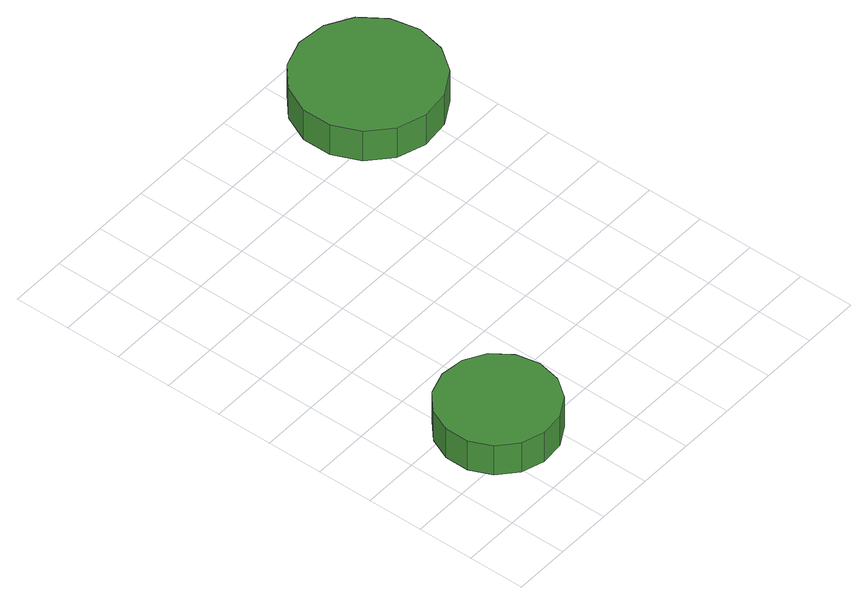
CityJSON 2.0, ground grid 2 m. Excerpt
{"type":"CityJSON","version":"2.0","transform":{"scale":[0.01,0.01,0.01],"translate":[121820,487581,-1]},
"CityObjects":{
"tree1":{"type":"SolitaryVegetationObject","attributes":{"function":"something"},"geometry":[{"type":"MultiSurface","lod":"1","boundaries":[[[0,1,2,3,4,5,6,7,8,9,10,11,12,13,14]],[[15,16,17,18,19,20,21,22,23,24,25,26,27,28,29]],[[0,29,28,1]],[[1,28,27,2]],[[2,27,26,3]],[[3,26,25,4]],[[4,25,24,5]],[[5,24,23,6]],[[6,23,22,7]],[[7,22,21,8]],[[8,21,20,9]],[[9,20,19,10]],[[10,19,18,11]],[[11,18,17,12]],[[12,17,16,13]],[[13,16,15,14]],[[14,15,29,0]]]}]},
"tree2":{"type":"SolitaryVegetationObject","attributes":{"function":"something"},"geometry":[{"type":"MultiSurface","lod":"1","boundaries":[[[30,31,32,33,34,35,36,37,38,39,40,41,42,43,44]],[[45,46,47,48,49,50,51,52,53,54,55,56,57,58,59]],[[30,59,58,31]],[[31,58,57,32]],[[32,57,56,33]],[[33,56,55,34]],[[34,55,54,35]],[[35,54,53,36]],[[36,53,52,37]],[[37,52,51,38]],[[38,51,50,39]],[[39,50,49,40]],[[40,49,48,41]],[[41,48,47,42]],[[42,47,46,43]],[[43,46,45,44]],[[44,45,59,30]]]}]}
},
"vertices":[
[499,298,183],[482,381,183],[432,450,183],[358,492,183],[273,501,183],[192,475,183],[129,418,183],[95,340,183],[95,255,183],[129,177,183],[192,120,183],[273,94,183],[358,103,183],[432,145,183],[482,214,183],[482,214,58],[432,145,58],[358,103,58],[273,94,58],[192,120,58],[129,177,58],[95,255,58],[95,340,58],[129,418,58],[192,475,58],[273,501,58],[358,492,58],[432,450,58],[482,381,58],[499,298,58],
[1339,1461,264],[1317,1563,264],[1255,1648,264],[1164,1701,264],[1059,1712,264],[959,1679,264],[881,1609,264],[838,1513,264],[838,1408,264],[881,1312,264],[959,1242,264],[1059,1209,264],[1164,1220,264],[1255,1273,264],[1317,1358,264],[1317,1358,137],[1255,1273,137],[1164,1220,137],[1059,1209,137],[959,1242,137],[881,1312,137],[838,1408,137],[838,1513,137],[881,1609,137],[959,1679,137],[1059,1712,137],[1164,1701,137],[1255,1648,137],[1317,1563,137],[1339,1461,137]
]}
